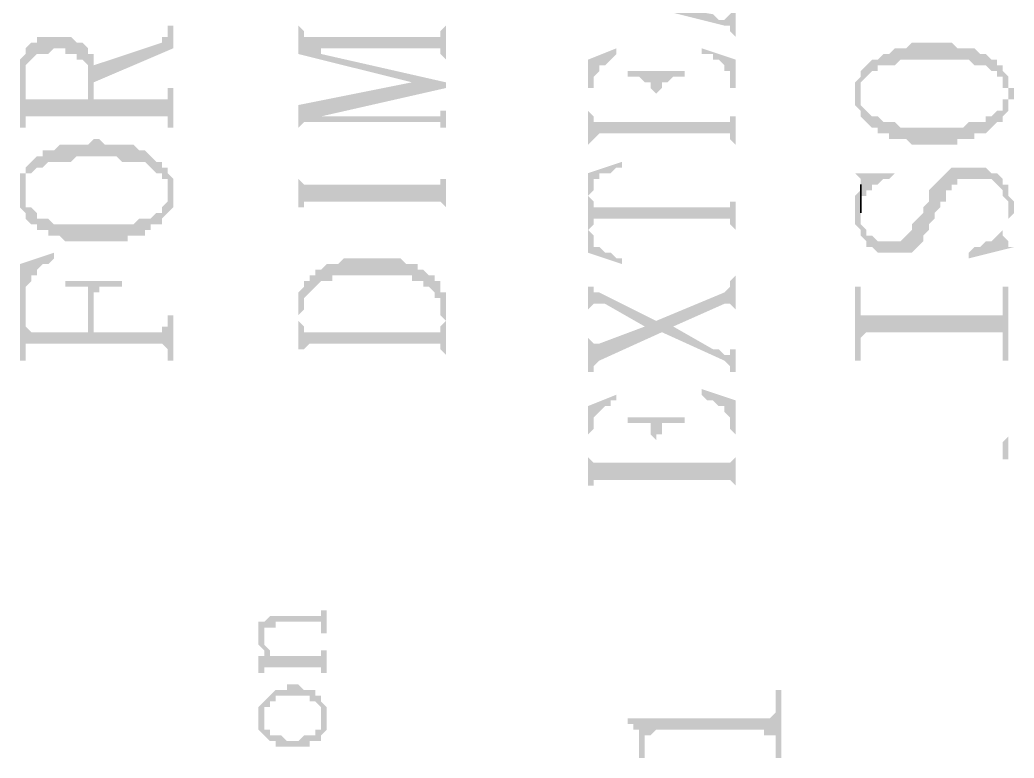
# Model space of a CAD drawing. Header units: millimetres. Extents: x 1233 to 2351, y 1180 to 1535.
# Drawn here: x 1941.62 to 1949.52, y 1251.12 to 1256.99 of the extents above; entities that cross this region are included whole.
import ezdxf

# ---------------------------------------------------------------- set-up
doc = ezdxf.new("R2010")
doc.units = ezdxf.units.MM

msp = doc.modelspace()

# ---------------------------------------------------------------- hatches: boundary and pattern name
at = {"transparency": 33554559}
for points in [[(1946.13814, 1257.21514), (1947.22131, 1256.94435), (1947.26644, 1256.94435), (1947.26644, 1256.89922), (1947.26644, 1256.89922), (1947.31157, 1256.85408), (1947.31157, 1257.07974), (1947.31157, 1257.07974), (1947.26644, 1257.03461), (1947.26644, 1257.03461), (1947.22131, 1256.98948), (1947.17618, 1256.98948), (1947.13104, 1257.03461), (1946.86025, 1257.07974), (1946.86025, 1257.39567), (1946.81512, 1257.07974), (1946.2284, 1257.26027), (1946.2284, 1257.26027)], [(1942.21164, 1256.62842), (1942.21164, 1256.49303), (1942.84349, 1256.76382), (1942.84349, 1256.94435), (1942.79836, 1256.94435), (1942.79836, 1256.89922), (1942.79836, 1256.85408), (1942.75322, 1256.85408), (1942.75322, 1256.80895)], [(1943.8364, 1256.94435), (1943.8364, 1256.71869), (1944.73904, 1256.49303), (1944.73904, 1256.49303), (1945.00983, 1256.44789), (1945.00983, 1256.49303), (1944.01692, 1256.71869), (1944.01692, 1256.76382), (1943.92666, 1256.85408), (1943.88153, 1256.85408), (1943.88153, 1256.89922), (1943.88153, 1256.89922), (1943.8364, 1256.94435)], [(1943.92666, 1256.85408), (1944.01692, 1256.76382), (1944.9647, 1256.76382), (1944.9647, 1256.71869), (1944.9647, 1256.71869), (1945.00983, 1256.67356), (1945.00983, 1256.94435), (1945.00983, 1256.94435), (1944.9647, 1256.89922), (1944.9647, 1256.85408), (1944.91957, 1256.85408)], [(1941.62492, 1256.53816), (1941.62492, 1256.13197), (1941.67005, 1256.13197), (1941.67005, 1256.58329), (1941.67005, 1256.62842), (1941.71518, 1256.67356), (1941.71518, 1256.67356), (1941.76032, 1256.71869), (1941.85058, 1256.71869), (1941.89571, 1256.76382), (1941.98598, 1256.76382), (1941.98598, 1256.71869), (1942.07624, 1256.71869), (1942.07624, 1256.67356), (1942.12137, 1256.67356), (1942.1665, 1256.62842), (1942.1665, 1256.35763), (1942.21164, 1256.71869), (1942.1665, 1256.71869), (1942.1665, 1256.76382), (1942.12137, 1256.80895), (1942.07624, 1256.80895), (1942.03111, 1256.85408), (1941.76032, 1256.85408), (1941.76032, 1256.80895), (1941.71518, 1256.80895), (1941.67005, 1256.76382), (1941.67005, 1256.71869), (1941.62492, 1256.67356), (1941.62492, 1256.62842), (1941.62492, 1256.58329)], [(1946.13814, 1256.67356), (1946.13814, 1255.95144), (1946.13814, 1256.44789), (1946.18327, 1256.44789), (1946.18327, 1256.53816), (1946.18327, 1256.53816), (1946.2284, 1256.58329), (1946.2284, 1256.62842), (1946.27353, 1256.62842), (1946.31866, 1256.67356), (1946.31866, 1256.67356), (1946.3638, 1256.71869), (1946.3638, 1256.76382)], [(1947.04078, 1256.71869), (1947.13104, 1256.71869), (1947.13104, 1256.67356), (1947.17618, 1256.67356), (1947.22131, 1256.62842), (1947.22131, 1256.58329), (1947.26644, 1256.58329), (1947.26644, 1256.44789), (1947.31157, 1256.44789), (1947.31157, 1255.95144), (1947.31157, 1256.67356), (1947.04078, 1256.76382)], [(1948.30448, 1256.58329), (1948.30448, 1256.40276), (1948.30448, 1256.49303), (1948.30448, 1256.49303), (1948.34961, 1256.53816), (1948.34961, 1256.53816), (1948.39474, 1256.58329), (1948.43988, 1256.58329), (1948.43988, 1256.62842), (1948.57527, 1256.62842), (1948.62041, 1256.67356), (1949.16199, 1256.67356), (1949.20712, 1256.62842), (1949.29739, 1256.62842), (1949.34252, 1256.58329), (1949.38765, 1256.58329), (1949.38765, 1256.53816), (1949.43278, 1256.53816), (1949.43278, 1256.44789), (1949.47792, 1256.44789), (1949.47792, 1256.40276), (1949.47792, 1256.53816), (1949.43278, 1256.58329), (1949.43278, 1256.62842), (1949.38765, 1256.62842), (1949.38765, 1256.67356), (1949.34252, 1256.67356), (1949.29739, 1256.71869), (1949.25226, 1256.71869), (1949.20712, 1256.76382), (1949.07173, 1256.76382), (1949.0266, 1256.80895), (1948.71067, 1256.80895), (1948.66554, 1256.76382), (1948.57527, 1256.76382), (1948.53014, 1256.71869), (1948.48501, 1256.71869), (1948.43988, 1256.67356), (1948.39474, 1256.67356), (1948.34961, 1256.62842), (1948.34961, 1256.62842)], [(1941.67005, 1256.1771), (1941.67005, 1256.22223), (1942.79836, 1256.22223), (1942.79836, 1256.13197), (1942.84349, 1256.13197), (1942.84349, 1256.44789), (1942.79836, 1256.44789), (1942.79836, 1256.40276), (1942.79836, 1256.35763), (1942.21164, 1256.35763), (1942.21164, 1256.62842), (1942.21164, 1256.71869), (1942.1665, 1256.35763), (1941.67005, 1256.35763), (1941.67005, 1256.49303)], [(1946.45406, 1256.58329), (1946.45406, 1256.53816), (1946.54433, 1256.53816), (1946.58946, 1256.49303), (1946.63459, 1256.49303), (1946.63459, 1256.44789), (1946.63459, 1256.44789), (1946.67972, 1256.40276), (1946.67972, 1256.1771), (1946.67972, 1256.40276), (1946.67972, 1256.40276), (1946.72485, 1256.44789), (1946.72485, 1256.49303), (1946.76999, 1256.49303), (1946.81512, 1256.53816), (1946.90538, 1256.53816), (1946.90538, 1256.58329)], [(1948.25935, 1256.40276), (1948.25935, 1256.35763), (1948.25935, 1256.3125), (1948.30448, 1256.26737), (1948.30448, 1256.22223), (1948.34961, 1256.1771), (1948.34961, 1256.1771), (1948.39474, 1256.13197), (1948.43988, 1256.13197), (1948.43988, 1256.08684), (1948.53014, 1256.08684), (1948.53014, 1256.04171), (1948.66554, 1256.04171), (1948.71067, 1255.99657), (1949.07173, 1255.99657), (1949.07173, 1256.04171), (1949.20712, 1256.04171), (1949.20712, 1256.08684), (1949.29739, 1256.08684), (1949.34252, 1256.13197), (1949.34252, 1256.13197), (1949.38765, 1256.1771), (1949.43278, 1256.1771), (1949.43278, 1256.22223), (1949.47792, 1256.26737), (1949.47792, 1256.35763), (1949.52305, 1256.35763), (1949.52305, 1256.44789), (1949.47792, 1256.44789), (1949.47792, 1256.53816), (1949.47792, 1256.40276), (1949.47792, 1256.35763), (1949.43278, 1256.35763), (1949.43278, 1256.26737), (1949.38765, 1256.26737), (1949.34252, 1256.22223), (1949.29739, 1256.22223), (1949.29739, 1256.1771), (1949.16199, 1256.1771), (1949.11686, 1256.13197), (1948.62041, 1256.13197), (1948.57527, 1256.1771), (1948.48501, 1256.1771), (1948.43988, 1256.22223), (1948.39474, 1256.22223), (1948.34961, 1256.26737), (1948.34961, 1256.26737), (1948.30448, 1256.3125), (1948.30448, 1256.35763), (1948.30448, 1256.58329), (1948.30448, 1256.53816), (1948.25935, 1256.49303), (1948.25935, 1256.44789)], [(1943.8364, 1256.3125), (1943.8364, 1256.08684), (1943.8364, 1256.13197), (1943.8364, 1256.13197), (1943.88153, 1256.1771), (1943.92666, 1256.1771), (1944.01692, 1256.22223), (1945.00983, 1256.44789), (1944.73904, 1256.49303)], [(1946.13814, 1255.99657), (1946.18327, 1256.04171), (1946.18327, 1256.04171), (1946.2284, 1256.08684), (1947.26644, 1256.08684), (1947.26644, 1256.04171), (1947.26644, 1256.04171), (1947.31157, 1255.99657), (1947.31157, 1256.26737), (1947.31157, 1256.22223), (1947.26644, 1256.22223), (1947.26644, 1256.1771), (1946.67972, 1256.1771), (1946.67972, 1256.40276), (1946.67972, 1256.1771), (1946.18327, 1256.1771), (1946.18327, 1256.22223), (1946.18327, 1256.22223), (1946.13814, 1256.26737), (1946.13814, 1256.44789)], [(1943.92666, 1256.1771), (1944.9647, 1256.1771), (1944.9647, 1256.13197), (1945.00983, 1256.13197), (1945.00983, 1256.08684), (1945.00983, 1256.3125), (1945.00983, 1256.26737), (1944.9647, 1256.26737), (1944.9647, 1256.22223), (1944.01692, 1256.22223)], [(1941.67005, 1255.77091), (1941.67005, 1255.63552), (1941.67005, 1255.68065), (1941.67005, 1255.77091), (1941.71518, 1255.77091), (1941.76032, 1255.81604), (1941.80545, 1255.81604), (1941.85058, 1255.86118), (1942.03111, 1255.86118), (1942.07624, 1255.90631), (1942.39217, 1255.90631), (1942.4373, 1255.86118), (1942.61783, 1255.86118), (1942.66296, 1255.81604), (1942.66296, 1255.81604), (1942.70809, 1255.77091), (1942.75322, 1255.77091), (1942.75322, 1255.72578), (1942.79836, 1255.72578), (1942.79836, 1255.63552), (1942.79836, 1255.81604), (1942.75322, 1255.81604), (1942.75322, 1255.86118), (1942.70809, 1255.86118), (1942.66296, 1255.90631), (1942.66296, 1255.90631), (1942.61783, 1255.95144), (1942.57269, 1255.95144), (1942.52756, 1255.99657), (1942.3019, 1255.99657), (1942.25677, 1256.04171), (1942.21164, 1256.04171), (1942.1665, 1255.99657), (1941.94084, 1255.99657), (1941.89571, 1255.95144), (1941.80545, 1255.95144), (1941.80545, 1255.90631), (1941.76032, 1255.90631), (1941.71518, 1255.86118), (1941.67005, 1255.81604), (1941.67005, 1255.81604)], [(1943.8364, 1255.90631), (1943.8364, 1255.31959), (1943.8364, 1255.50012), (1943.88153, 1255.50012), (1943.88153, 1255.54525), (1944.9647, 1255.54525), (1945.00983, 1255.50012), (1945.00983, 1255.31959), (1945.00983, 1255.90631), (1945.00983, 1255.72578), (1944.9647, 1255.72578), (1944.9647, 1255.68065), (1943.88153, 1255.68065), (1943.8364, 1255.72578)], [(1946.13814, 1255.77091), (1946.13814, 1255.59038), (1946.13814, 1255.59038), (1946.18327, 1255.63552), (1946.18327, 1255.72578), (1946.2284, 1255.72578), (1946.2284, 1255.77091), (1946.31866, 1255.77091), (1946.3638, 1255.81604), (1946.40893, 1255.81604), (1946.40893, 1255.86118)], [(1948.25935, 1255.45499), (1948.25935, 1255.40985), (1948.25935, 1255.36472), (1948.30448, 1255.31959), (1948.30448, 1255.27446), (1948.30448, 1255.27446), (1948.34961, 1255.22933), (1948.34961, 1255.18419), (1948.39474, 1255.18419), (1948.43988, 1255.13906), (1948.71067, 1255.13906), (1948.7558, 1255.18419), (1948.7558, 1255.18419), (1948.80093, 1255.22933), (1948.80093, 1255.27446), (1948.84607, 1255.31959), (1948.84607, 1255.36472), (1948.8912, 1255.40985), (1948.8912, 1255.45499), (1948.93633, 1255.50012), (1948.93633, 1255.54525), (1948.98146, 1255.54525), (1948.98146, 1255.63552), (1949.0266, 1255.63552), (1949.0266, 1255.68065), (1949.07173, 1255.68065), (1949.07173, 1255.72578), (1949.34252, 1255.72578), (1949.38765, 1255.68065), (1949.38765, 1255.68065), (1949.43278, 1255.63552), (1949.43278, 1255.59038), (1949.43278, 1255.59038), (1949.47792, 1255.54525), (1949.47792, 1255.31959), (1949.47792, 1255.36472), (1949.47792, 1255.40985), (1949.52305, 1255.45499), (1949.52305, 1255.50012), (1949.52305, 1255.54525), (1949.47792, 1255.59038), (1949.47792, 1255.68065), (1949.43278, 1255.68065), (1949.43278, 1255.72578), (1949.38765, 1255.77091), (1949.34252, 1255.77091), (1949.29739, 1255.81604), (1949.0266, 1255.81604), (1948.98146, 1255.77091), (1948.98146, 1255.77091), (1948.93633, 1255.72578), (1948.93633, 1255.72578), (1948.8912, 1255.68065), (1948.8912, 1255.68065), (1948.84607, 1255.63552), (1948.84607, 1255.54525), (1948.80093, 1255.50012), (1948.80093, 1255.45499), (1948.7558, 1255.40985), (1948.7558, 1255.40985), (1948.71067, 1255.36472), (1948.71067, 1255.31959), (1948.71067, 1255.31959), (1948.66554, 1255.27446), (1948.66554, 1255.27446), (1948.62041, 1255.22933), (1948.43988, 1255.22933), (1948.39474, 1255.27446), (1948.34961, 1255.27446), (1948.34961, 1255.31959), (1948.30448, 1255.36472), (1948.30448, 1255.63552), (1948.25935, 1255.59038), (1948.25935, 1255.50012)], [(1941.62492, 1255.63552), (1941.62492, 1255.54525), (1941.62492, 1255.50012), (1941.67005, 1255.45499), (1941.67005, 1255.40985), (1941.71518, 1255.36472), (1941.76032, 1255.36472), (1941.76032, 1255.31959), (1941.85058, 1255.31959), (1941.85058, 1255.27446), (1941.94084, 1255.27446), (1941.98598, 1255.22933), (1942.48243, 1255.22933), (1942.48243, 1255.27446), (1942.61783, 1255.27446), (1942.61783, 1255.31959), (1942.66296, 1255.31959), (1942.66296, 1255.36472), (1942.75322, 1255.36472), (1942.75322, 1255.40985), (1942.79836, 1255.45499), (1942.79836, 1255.45499), (1942.84349, 1255.50012), (1942.84349, 1255.54525), (1942.84349, 1255.63552), (1942.84349, 1255.72578), (1942.84349, 1255.72578), (1942.79836, 1255.77091), (1942.79836, 1255.63552), (1942.79836, 1255.54525), (1942.79836, 1255.54525), (1942.75322, 1255.50012), (1942.75322, 1255.45499), (1942.70809, 1255.45499), (1942.66296, 1255.40985), (1942.57269, 1255.40985), (1942.52756, 1255.36472), (1941.89571, 1255.36472), (1941.85058, 1255.40985), (1941.76032, 1255.40985), (1941.76032, 1255.45499), (1941.71518, 1255.50012), (1941.67005, 1255.50012), (1941.67005, 1255.54525), (1941.67005, 1255.77091), (1941.62492, 1255.77091)], [(1946.13814, 1255.77091), (1946.13814, 1255.13906), (1946.40893, 1255.0488), (1946.40893, 1255.09393), (1946.3638, 1255.09393), (1946.31866, 1255.13906), (1946.27353, 1255.13906), (1946.2284, 1255.18419), (1946.18327, 1255.18419), (1946.18327, 1255.22933), (1946.18327, 1255.27446), (1946.13814, 1255.31959), (1946.13814, 1255.59038)], [(1948.25935, 1255.77091), (1948.25935, 1255.77091), (1948.30448, 1255.72578), (1948.30448, 1255.54525), (1948.30448, 1255.59038), (1948.34961, 1255.59038), (1948.34961, 1255.63552), (1948.39474, 1255.63552), (1948.39474, 1255.68065), (1948.43988, 1255.68065), (1948.48501, 1255.72578), (1948.53014, 1255.72578), (1948.57527, 1255.77091), (1948.53014, 1255.77091)], [(1946.13814, 1255.59038), (1946.13814, 1255.31959), (1946.18327, 1255.36472), (1946.18327, 1255.40985), (1947.26644, 1255.40985), (1947.26644, 1255.36472), (1947.26644, 1255.36472), (1947.31157, 1255.31959), (1947.31157, 1255.27446), (1947.31157, 1255.63552), (1947.31157, 1255.54525), (1947.26644, 1255.54525), (1947.26644, 1255.50012), (1946.18327, 1255.50012), (1946.18327, 1255.54525)], [(1949.16199, 1255.13906), (1949.16199, 1255.09393), (1949.52305, 1255.18419), (1949.47792, 1255.18419), (1949.47792, 1255.22933), (1949.47792, 1255.22933), (1949.43278, 1255.27446), (1949.43278, 1255.40985), (1949.43278, 1255.36472), (1949.43278, 1255.31959), (1949.38765, 1255.27446), (1949.38765, 1255.27446), (1949.34252, 1255.22933), (1949.29739, 1255.22933), (1949.25226, 1255.18419), (1949.20712, 1255.18419)], [(1941.62492, 1255.0488), (1941.62492, 1254.28155), (1941.67005, 1254.28155), (1941.67005, 1254.778), (1941.67005, 1254.86827), (1941.67005, 1254.86827), (1941.71518, 1254.9134), (1941.71518, 1254.95853), (1941.76032, 1254.95853), (1941.76032, 1255.00367), (1941.80545, 1255.0488), (1941.85058, 1255.0488), (1941.89571, 1255.09393), (1941.89571, 1255.13906)], [(1943.8364, 1254.59748), (1943.8364, 1254.28155), (1943.8364, 1254.64261), (1943.88153, 1254.68774), (1943.88153, 1254.778), (1943.92666, 1254.82314), (1943.92666, 1254.82314), (1943.97179, 1254.86827), (1943.97179, 1254.86827), (1944.01692, 1254.9134), (1944.10719, 1254.9134), (1944.10719, 1254.95853), (1944.73904, 1254.95853), (1944.73904, 1254.9134), (1944.8293, 1254.9134), (1944.8293, 1254.86827), (1944.87444, 1254.86827), (1944.91957, 1254.82314), (1944.91957, 1254.778), (1944.9647, 1254.778), (1944.9647, 1254.64261), (1944.9647, 1254.64261), (1945.00983, 1254.59748), (1945.00983, 1254.28155), (1945.00983, 1254.68774), (1945.00983, 1254.82314), (1944.9647, 1254.82314), (1944.9647, 1254.9134), (1944.91957, 1254.9134), (1944.91957, 1254.95853), (1944.87444, 1254.95853), (1944.8293, 1255.00367), (1944.78417, 1255.00367), (1944.78417, 1255.0488), (1944.69391, 1255.0488), (1944.64877, 1255.09393), (1944.19745, 1255.09393), (1944.15232, 1255.0488), (1944.06206, 1255.0488), (1944.01692, 1255.00367), (1943.97179, 1255.00367), (1943.97179, 1254.95853), (1943.92666, 1254.95853), (1943.92666, 1254.9134), (1943.88153, 1254.9134), (1943.88153, 1254.86827), (1943.8364, 1254.82314), (1943.8364, 1254.778), (1943.8364, 1254.64261)], [(1946.13814, 1254.46208), (1946.13814, 1254.14615), (1946.13814, 1254.19129), (1946.18327, 1254.19129), (1946.18327, 1254.23642), (1946.18327, 1254.23642), (1946.2284, 1254.28155), (1946.72485, 1254.50721), (1946.81512, 1254.55234), (1947.22131, 1254.73287), (1947.26644, 1254.73287), (1947.31157, 1254.68774), (1947.31157, 1254.64261), (1947.31157, 1254.95853), (1947.31157, 1254.95853), (1947.26644, 1254.9134), (1947.26644, 1254.86827), (1947.26644, 1254.86827), (1947.22131, 1254.82314), (1946.67972, 1254.59748), (1946.58946, 1254.55234), (1946.2284, 1254.41695), (1946.18327, 1254.41695), (1946.13814, 1254.46208)], [(1941.98598, 1254.9134), (1941.98598, 1254.86827), (1942.1665, 1254.86827), (1942.1665, 1254.50721), (1942.21164, 1254.73287), (1942.21164, 1254.82314), (1942.25677, 1254.82314), (1942.25677, 1254.86827), (1942.4373, 1254.86827), (1942.4373, 1254.9134)], [(1946.13814, 1254.9134), (1946.13814, 1254.64261), (1946.13814, 1254.68774), (1946.18327, 1254.73287), (1946.27353, 1254.73287), (1946.58946, 1254.55234), (1946.67972, 1254.59748), (1946.2284, 1254.82314), (1946.18327, 1254.82314), (1946.18327, 1254.86827), (1946.13814, 1254.86827)], [(1948.25935, 1254.86827), (1948.25935, 1254.28155), (1948.30448, 1254.28155), (1948.30448, 1254.46208), (1948.30448, 1254.46208), (1948.34961, 1254.50721), (1949.43278, 1254.50721), (1949.43278, 1254.28155), (1949.47792, 1254.28155), (1949.47792, 1254.86827), (1949.43278, 1254.86827), (1949.43278, 1254.68774), (1949.43278, 1254.64261), (1948.30448, 1254.64261), (1948.30448, 1254.86827)], [(1941.67005, 1254.32668), (1941.67005, 1254.37181), (1941.67005, 1254.41695), (1942.75322, 1254.41695), (1942.79836, 1254.37181), (1942.79836, 1254.28155), (1942.84349, 1254.28155), (1942.84349, 1254.64261), (1942.79836, 1254.64261), (1942.79836, 1254.55234), (1942.75322, 1254.55234), (1942.75322, 1254.50721), (1942.21164, 1254.50721), (1942.21164, 1254.73287), (1942.1665, 1254.50721), (1941.71518, 1254.50721), (1941.67005, 1254.55234), (1941.67005, 1254.778)], [(1943.8364, 1254.32668), (1943.8364, 1254.37181), (1943.88153, 1254.37181), (1943.92666, 1254.41695), (1944.9647, 1254.41695), (1944.9647, 1254.37181), (1944.9647, 1254.37181), (1945.00983, 1254.32668), (1945.00983, 1254.59748), (1944.9647, 1254.55234), (1944.9647, 1254.50721), (1943.88153, 1254.50721), (1943.88153, 1254.55234), (1943.88153, 1254.55234), (1943.8364, 1254.59748)], [(1946.72485, 1254.50721), (1947.22131, 1254.28155), (1947.22131, 1254.28155), (1947.26644, 1254.23642), (1947.26644, 1254.19129), (1947.31157, 1254.19129), (1947.31157, 1254.14615), (1947.31157, 1254.41695), (1947.31157, 1254.37181), (1947.26644, 1254.37181), (1947.26644, 1254.32668), (1947.22131, 1254.32668), (1947.17618, 1254.37181), (1947.13104, 1254.37181), (1946.81512, 1254.55234)], [(1946.13814, 1253.92049), (1946.13814, 1253.24351), (1946.13814, 1253.69483), (1946.18327, 1253.73996), (1946.18327, 1253.83023), (1946.2284, 1253.87536), (1946.2284, 1253.87536), (1946.27353, 1253.92049), (1946.31866, 1253.92049), (1946.31866, 1253.96563), (1946.3638, 1253.96563), (1946.3638, 1254.01076)], [(1947.04078, 1254.01076), (1947.04078, 1254.01076), (1947.08591, 1253.96563), (1947.13104, 1253.96563), (1947.17618, 1253.92049), (1947.22131, 1253.92049), (1947.22131, 1253.87536), (1947.22131, 1253.87536), (1947.26644, 1253.83023), (1947.26644, 1253.73996), (1947.31157, 1253.69483), (1947.31157, 1253.24351), (1947.31157, 1253.96563), (1947.04078, 1254.05589)], [(1946.45406, 1253.83023), (1946.45406, 1253.7851), (1946.63459, 1253.7851), (1946.63459, 1253.73996), (1946.63459, 1253.69483), (1946.67972, 1253.6497), (1946.67972, 1253.46917), (1946.67972, 1253.69483), (1946.72485, 1253.69483), (1946.72485, 1253.7851), (1946.90538, 1253.7851), (1946.90538, 1253.83023)], [(1946.13814, 1253.28864), (1946.18327, 1253.28864), (1946.18327, 1253.33377), (1947.26644, 1253.33377), (1947.31157, 1253.28864), (1947.31157, 1253.5143), (1947.31157, 1253.5143), (1947.26644, 1253.46917), (1946.67972, 1253.46917), (1946.67972, 1253.6497), (1946.67972, 1253.46917), (1946.18327, 1253.46917), (1946.13814, 1253.5143), (1946.13814, 1253.69483)], [(1949.43278, 1253.63307), (1949.43278, 1253.49767), (1949.47792, 1253.49767), (1949.47792, 1253.72333), (1949.47792, 1253.6782)], [(1943.5656, 1252.20547), (1943.5656, 1252.07007), (1943.5656, 1252.11521), (1943.5656, 1252.16034), (1943.65587, 1252.16034), (1943.65587, 1252.20547), (1944.01692, 1252.20547), (1944.01692, 1252.16034), (1944.01692, 1252.11521), (1944.06206, 1252.11521), (1944.06206, 1252.29573), (1944.01692, 1252.29573), (1944.01692, 1252.2506), (1943.61073, 1252.2506), (1943.5656, 1252.20547)], [(1943.52047, 1252.11521), (1943.52047, 1252.07007), (1943.52047, 1252.02494), (1943.52047, 1252.02494), (1943.5656, 1251.97981), (1943.5656, 1251.93468), (1943.61073, 1251.93468), (1943.61073, 1251.97981), (1943.61073, 1251.97981), (1943.5656, 1252.02494), (1943.5656, 1252.07007), (1943.5656, 1252.20547), (1943.52047, 1252.20547), (1943.52047, 1252.16034)], [(1943.52047, 1251.93468), (1943.52047, 1251.88955), (1943.52047, 1251.84441), (1943.52047, 1251.79928), (1943.5656, 1251.79928), (1943.5656, 1251.84441), (1944.01692, 1251.84441), (1944.01692, 1251.79928), (1944.06206, 1251.79928), (1944.06206, 1251.97981), (1944.01692, 1251.97981), (1944.01692, 1251.93468), (1943.61073, 1251.93468)], [(1943.5656, 1251.57362), (1943.5656, 1251.43822), (1943.5656, 1251.48336), (1943.5656, 1251.52849), (1943.61073, 1251.52849), (1943.61073, 1251.57362), (1943.65587, 1251.57362), (1943.65587, 1251.61875), (1943.92666, 1251.61875), (1943.92666, 1251.57362), (1943.97179, 1251.57362), (1944.01692, 1251.52849), (1944.01692, 1251.48336), (1944.01692, 1251.43822), (1944.06206, 1251.34796), (1944.06206, 1251.39309), (1944.06206, 1251.43822), (1944.06206, 1251.48336), (1944.06206, 1251.52849), (1944.06206, 1251.52849), (1944.01692, 1251.57362), (1944.01692, 1251.61875), (1943.97179, 1251.61875), (1943.97179, 1251.66388), (1943.88153, 1251.66388), (1943.8364, 1251.70902), (1943.74613, 1251.70902), (1943.74613, 1251.66388), (1943.65587, 1251.66388), (1943.61073, 1251.61875), (1943.61073, 1251.61875), (1943.5656, 1251.57362)], [(1946.45406, 1251.43822), (1946.45406, 1251.39309), (1946.49919, 1251.39309), (1946.49919, 1251.34796), (1946.54433, 1251.34796), (1946.54433, 1251.21256), (1946.54433, 1251.1223), (1946.58946, 1251.1223), (1946.58946, 1251.30283), (1946.63459, 1251.30283), (1946.67972, 1251.34796), (1947.53723, 1251.34796), (1947.53723, 1251.30283), (1947.6275, 1251.30283), (1947.6275, 1251.21256), (1947.6275, 1251.1223), (1947.67263, 1251.1223), (1947.67263, 1251.66388), (1947.6275, 1251.66388), (1947.6275, 1251.48336), (1947.6275, 1251.48336), (1947.58237, 1251.43822), (1947.53723, 1251.43822)], [(1943.52047, 1251.43822), (1943.52047, 1251.39309), (1943.52047, 1251.34796), (1943.52047, 1251.34796), (1943.5656, 1251.30283), (1943.5656, 1251.30283), (1943.61073, 1251.25769), (1943.65587, 1251.25769), (1943.65587, 1251.21256), (1943.92666, 1251.21256), (1943.92666, 1251.25769), (1944.01692, 1251.25769), (1944.01692, 1251.30283), (1944.01692, 1251.30283), (1944.06206, 1251.34796), (1944.01692, 1251.43822), (1944.01692, 1251.39309), (1944.01692, 1251.34796), (1943.97179, 1251.34796), (1943.97179, 1251.30283), (1943.88153, 1251.30283), (1943.8364, 1251.25769), (1943.74613, 1251.25769), (1943.701, 1251.30283), (1943.61073, 1251.30283), (1943.61073, 1251.34796), (1943.5656, 1251.34796), (1943.5656, 1251.39309), (1943.5656, 1251.43822), (1943.5656, 1251.57362), (1943.52047, 1251.52849), (1943.52047, 1251.48336), (1943.52047, 1251.48336)]]:
    msp.add_hatch(color=256, dxfattribs=at).paths.add_polyline_path(points)

# ---------------------------------------------------------------- linework, layer by layer
msp.add_lwpolyline([(1948.30448, 1255.63552), (1948.30448, 1255.45499), (1948.30448, 1255.68065), (1948.30448, 1255.68065)], close=True)

doc.saveas('drawing.dxf')
